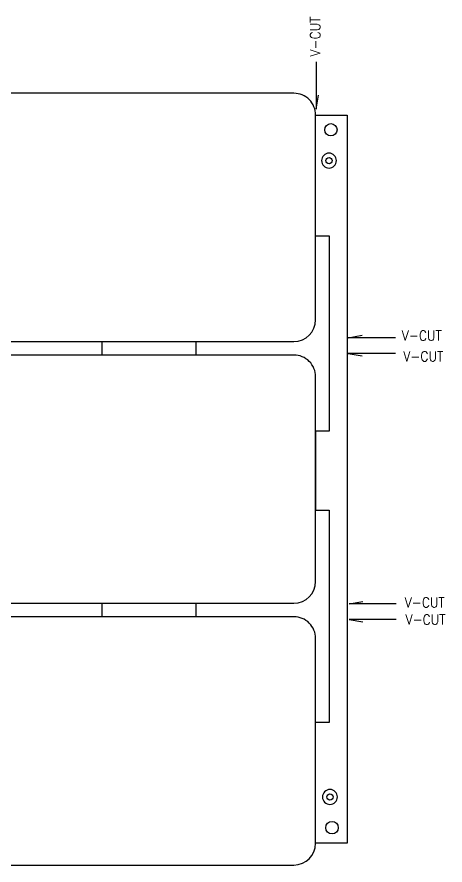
# Model space of a CAD drawing. Extents: x 24 to 162, y 5 to 143.
# Drawn here: x 92.6 to 161.7, y 4.8 to 141.4 of the extents above; entities that cross this region are included whole.
import ezdxf

# ---------------------------------------------------------------- set-up
doc = ezdxf.new("R2010")
doc.units = 0
for name, color, linetype in [('BG_OUTLINE', 7, 'CONTINUOUS'), ('PG_ASSEMBLY_BOTTOM', 211, 'CONTINUOUS'), ('PIN_BOTTOM', 1, 'CONTINUOUS')]:
    doc.layers.add(name, color=color, linetype=linetype)
doc.styles.get("Standard").update_dxf_attribs({"font": 'STANDARD'})

msp = doc.modelspace()

# ---------------------------------------------------------------- linework, layer by layer
at = {"layer": 'BG_OUTLINE'}
for points in [[(140.849858, 134.202678), (140.849858, 126.582678), (141.238986, 128.798574)], [(140.779246, 125.614176), (145.859246, 125.614176), (145.859246, 8.286242), (140.779246, 8.286242), (140.779246, 32.751268)], [(140.779246, 106.172508), (142.952978, 106.172508), (142.952978, 74.671936), (140.779246, 74.671936), (140.779246, 61.976), (142.938754, 61.976), (142.938754, 27.727148), (140.779246, 27.727148)], [(153.666444, 89.737184), (146.046444, 89.737184), (148.26234, 90.126312)], [(153.666444, 87.215726), (146.046444, 87.215726), (148.26234, 86.826598)], [(140.779246, 74.701908), (140.779246, 74.671936)], [(153.786078, 46.858428), (146.166078, 46.858428), (148.381974, 47.247556)], [(153.786078, 44.33697), (146.166078, 44.33697), (148.381974, 43.947842)]]:
    msp.add_lwpolyline(points, dxfattribs=at)
for points in [[(89.27973, 89.114376), (137.279634, 89.114376, 0.414205), (140.779246, 92.614242), (140.779246, 125.614176, 0.414226), (137.279634, 129.114296), (89.27973, 129.114296, 0.414268), (85.779356, 125.614176), (85.779356, 92.614242, 0.414248)], [(89.27973, 46.950376), (137.279634, 46.950376, 0.414205), (140.779246, 50.450242), (140.779246, 83.450176, 0.414226), (137.279634, 86.950296), (89.27973, 86.950296, 0.414268), (85.779356, 83.450176), (85.779356, 50.450242, 0.414248)], [(89.27973, 4.786376), (137.279634, 4.786376, 0.414205), (140.779246, 8.286242), (140.779246, 41.286176, 0.414226), (137.279634, 44.786296), (89.27973, 44.786296, 0.414268), (85.779356, 41.286176), (85.779356, 8.286242, 0.414248)]]:
    msp.add_lwpolyline(points, format="xyb", close=True, dxfattribs=at)
for points in [[(106.340402, 86.950296), (106.340402, 89.114376), (121.431812, 89.114376), (121.431812, 86.950296)], [(106.340402, 44.786296), (106.340402, 46.950376), (121.431812, 46.950376), (121.431812, 44.786296)]]:
    msp.add_lwpolyline(points, close=True, dxfattribs=at)
at = {"layer": 'PG_ASSEMBLY_BOTTOM'}
for points in [[(144.135348, 118.267226, 1), (141.735108, 118.267378, 1)], [(144.281652, 15.755874, 1), (141.881568, 15.755954, 1)]]:
    msp.add_lwpolyline(points, format="xyb", close=True, dxfattribs=at)
at = {"layer": 'PIN_BOTTOM'}
for centre, radius in [((143.242284, 123.239784), 0.999998), ((142.935198, 118.267226), 0.499999), ((143.081502, 15.755874), 0.499999), ((143.421354, 10.801858), 0.999998)]:
    msp.add_circle(centre, radius, dxfattribs=at)

# ---------------------------------------------------------------- texts
at = {"layer": 'BG_OUTLINE'}
msp.add_text('V-CUT', height=1.6002, rotation=90, dxfattribs=at).set_placement((141.505178, 135.038084))
for p in [(154.680412, 89.28481), (154.919934, 85.930994), (155.15971, 46.285658), (155.279344, 43.531028)]:
    msp.add_text('V-CUT', height=1.6002, dxfattribs=at).set_placement(p)

doc.saveas('drawing.dxf')
